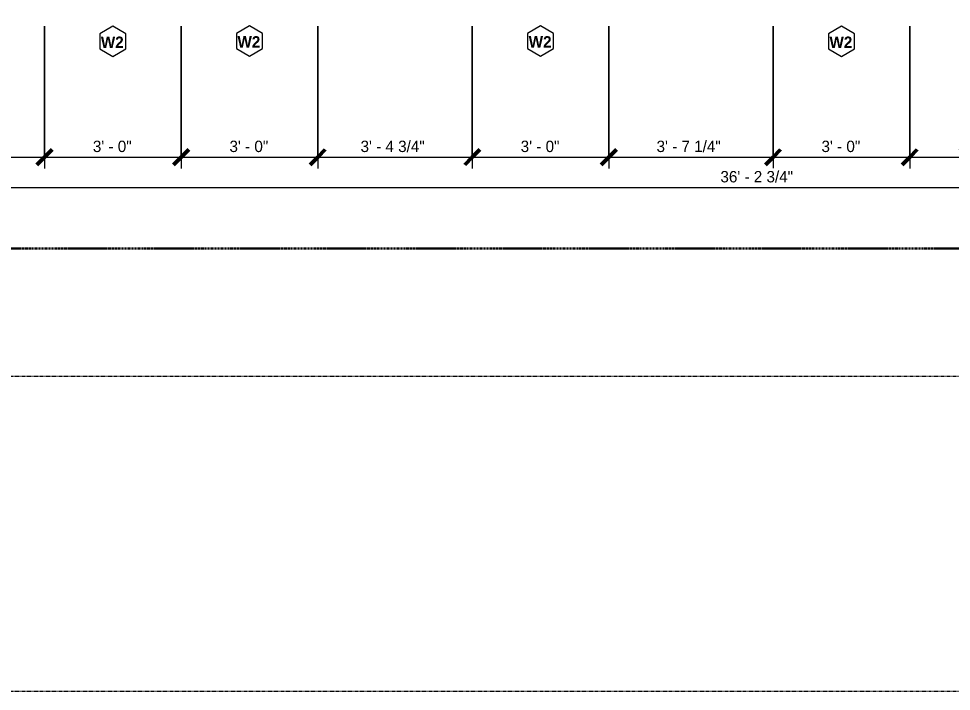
# Model space of a CAD drawing. Header units: inches. Extents: x -4058 to -1781, y 9814 to 12289.
# Drawn here: x -2488.7 to -2243, y 11070.4 to 11247.8 of the extents above; entities that cross this region are included whole.
import ezdxf

# ---------------------------------------------------------------- set-up
doc = ezdxf.new("R2010")
doc.units = ezdxf.units.IN
doc.header["$MEASUREMENT"] = 0
doc.linetypes.add('Aligning Line 1_8_', pattern=[0.25, 0.125, -0.125])
doc.linetypes.add('Grid Line 1_2__2_', pattern=[0.875, 0.5, -0.125, 0.125, -0.125])
for name, color, linetype, lineweight in [('0-1', 7, 'Continuous', 5), ('A-ANNO-DIMS', 211, 'Continuous', 9), ('A-ANNO-DIMS-32', 211, 'Continuous', 9), ('A-GLAZ-IDEN', 152, 'Continuous', 9), ('G-ANNO-SYMB-1', 147, 'Aligning Line 1_8_', 9), ('S-GRID-2', 1, 'Grid Line 1_2__2_', 30)]:
    doc.layers.add(name, color=color, linetype=linetype, lineweight=lineweight)
doc.styles.add('Century Gothic', font='ufonts.com_century-gothic.ttf', dxfattribs={"height": 3})
doc.styles.add('Century Gothic_B_1', font='GOTHICB.TTF', dxfattribs={"height": 3})
doc.dimstyles.new('THE_DIMENSION_STRING_3', dxfattribs={"dimscale": 12, "dimtxt": 3.132505, "dimasz": 0.333333, "dimexe": 0.25, "dimexo": 0.166667, "dimgap": 0.041667, "dimtad": 1, "dimdec": 4, "dimrnd": 0.0625, "dimzin": 3, "dimdsep": 46, "dimlunit": 4, "dimtxsty": 'Century Gothic', "dimblk1": 'OBLIQUE', "dimblk2": 'OBLIQUE', "dimsah": 1, "dimcen": 0.09, "dimdle": 0.25, "dimazin": 0, "dimtfac": 1, "dimtdec": 4, "dimtix": 1, "dimtmove": 0, "dimatfit": 3, "dimfxl": 1, "dimtvp": 1, "dimtfill": 1, "dimfrac": 2, "dimtolj": 1, "dimtzin": 0, "dimarcsym": 2})
doc.dimstyles.new('THE_DIMENSION_STRING_6', dxfattribs={"dimscale": 12, "dimtxt": 3.132505, "dimasz": 0.333333, "dimexe": 0.25, "dimexo": 0.166667, "dimgap": 0.041667, "dimtad": 1, "dimdec": 4, "dimrnd": 0.0625, "dimzin": 3, "dimdsep": 46, "dimlunit": 4, "dimtxsty": 'Century Gothic', "dimblk1": 'OBLIQUE', "dimblk2": 'OBLIQUE', "dimsah": 1, "dimcen": 0.09, "dimdle": 0.25, "dimazin": 0, "dimtfac": 1, "dimtdec": 4, "dimtix": 1, "dimtmove": 0, "dimatfit": 3, "dimfxl": 1, "dimtvp": 1, "dimtfill": 1, "dimfrac": 2, "dimtolj": 1, "dimtzin": 0, "dimarcsym": 2})

# ---------------------------------------------------------------- blocks, each defined once
blk = doc.blocks.new('CTR - 1st Phase - Common Walls_rvt-1-UNIT PLANS - 2ND FLOOR')
at = {"layer": 'G-ANNO-SYMB-1'}
for p, q in [((-1871.64, 11153.43), (-4009.53, 11153.43)), ((-1871.64, 11070.38), (-4009.53, 11070.38))]:
    blk.add_line(p, q, dxfattribs=at)
blk = doc.blocks.new('CTR - 1st Phase - Structure_rvt-1-UNIT PLANS - 2ND FLOOR')
at = {"layer": 'S-GRID-2'}
blk.add_line((-1781.27, 11187.19), (-4041.78, 11187.19), dxfattribs=at)
blk = doc.blocks.new('DIMBLOCK647-UNIT PLANS - 2ND FLOOR')
at = {"layer": 'A-ANNO-DIMS-32'}
for p, q in [((-2510.94, 11253.64), (-2510.94, 11208.27)), ((-2510.94, 11211.27), (-2510.94, 11253.64)), ((-2481.93, 11245.8), (-2481.93, 11208.27)), ((-2481.93, 11211.27), (-2481.93, 11245.8)), ((-2510.94, 11211.27), (-2481.93, 11211.27))]:
    blk.add_line(p, q, dxfattribs=at)
at = {"layer": 'A-ANNO-DIMS-32', "lineweight": 50}
for p, q in [((-2510.94, 11211.27), (-2508.94, 11213.27)), ((-2481.93, 11211.27), (-2479.93, 11213.27)), ((-2510.94, 11211.27), (-2512.94, 11209.27)), ((-2481.93, 11211.27), (-2483.93, 11209.27))]:
    blk.add_line(p, q, dxfattribs=at)
at = {"layer": 'A-ANNO-DIMS-32', "color": 0, "insert": (-2501.68, 11215.61), "char_height": 3, "width": 12.5897, "attachment_point": 1, "line_spacing_factor": 0.984502, "style": 'Century Gothic', "bg_fill": 3, "box_fill_scale": 1.25, "bg_fill_color": 256, "bg_fill_true_color": 13158600, "bg_fill_transparency": 0}
blk.add_mtext('2\' - 5"', dxfattribs=at)
blk = doc.blocks.new('_Oblique')
at = {"color": 0, "linetype": 'ByBlock', "lineweight": -2}
blk.add_line((-0.5, -0.5), (0.5, 0.5), dxfattribs=at)
blk = doc.blocks.new('DIMBLOCK648-UNIT PLANS - 2ND FLOOR')
at = {"layer": 'A-ANNO-DIMS-32'}
for p, q in [((-2481.93, 11245.8), (-2481.93, 11208.27)), ((-2481.93, 11211.27), (-2481.93, 11245.8)), ((-2445.92, 11245.8), (-2445.92, 11208.27)), ((-2445.92, 11211.27), (-2445.92, 11245.8)), ((-2481.93, 11211.27), (-2445.92, 11211.27))]:
    blk.add_line(p, q, dxfattribs=at)
at = {"layer": 'A-ANNO-DIMS-32', "lineweight": 50}
for p, q in [((-2481.93, 11211.27), (-2479.93, 11213.27)), ((-2445.92, 11211.27), (-2443.92, 11213.27)), ((-2481.93, 11211.27), (-2483.93, 11209.27)), ((-2445.92, 11211.27), (-2447.92, 11209.27))]:
    blk.add_line(p, q, dxfattribs=at)
at = {"layer": 'A-ANNO-DIMS-32', "color": 0, "insert": (-2469.17, 11215.61), "char_height": 3, "width": 12.5897, "attachment_point": 1, "line_spacing_factor": 0.984502, "style": 'Century Gothic', "bg_fill": 3, "box_fill_scale": 1.25, "bg_fill_color": 256, "bg_fill_true_color": 13158600, "bg_fill_transparency": 0}
blk.add_mtext('3\' - 0"', dxfattribs=at)
blk = doc.blocks.new('DIMBLOCK649-UNIT PLANS - 2ND FLOOR')
at = {"layer": 'A-ANNO-DIMS-32'}
for p, q in [((-2445.92, 11245.8), (-2445.92, 11208.27)), ((-2445.92, 11211.27), (-2445.92, 11245.8)), ((-2409.92, 11245.8), (-2409.92, 11208.27)), ((-2409.92, 11211.27), (-2409.92, 11245.8)), ((-2445.92, 11211.27), (-2409.92, 11211.27))]:
    blk.add_line(p, q, dxfattribs=at)
at = {"layer": 'A-ANNO-DIMS-32', "lineweight": 50}
for p, q in [((-2445.92, 11211.27), (-2443.92, 11213.27)), ((-2409.92, 11211.27), (-2407.92, 11213.27)), ((-2445.92, 11211.27), (-2447.92, 11209.27)), ((-2409.92, 11211.27), (-2411.92, 11209.27))]:
    blk.add_line(p, q, dxfattribs=at)
at = {"layer": 'A-ANNO-DIMS-32', "color": 0, "insert": (-2433.17, 11215.61), "char_height": 3, "width": 12.5897, "attachment_point": 1, "line_spacing_factor": 0.984502, "style": 'Century Gothic', "bg_fill": 3, "box_fill_scale": 1.25, "bg_fill_color": 256, "bg_fill_true_color": 13158600, "bg_fill_transparency": 0}
blk.add_mtext('3\' - 0"', dxfattribs=at)
blk = doc.blocks.new('DIMBLOCK650-UNIT PLANS - 2ND FLOOR')
at = {"layer": 'A-ANNO-DIMS-32'}
for p, q in [((-2409.92, 11245.8), (-2409.92, 11208.27)), ((-2409.92, 11211.27), (-2409.92, 11245.8)), ((-2369.19, 11245.8), (-2369.19, 11208.27)), ((-2369.19, 11211.27), (-2369.19, 11245.8)), ((-2409.92, 11211.27), (-2369.19, 11211.27))]:
    blk.add_line(p, q, dxfattribs=at)
at = {"layer": 'A-ANNO-DIMS-32', "lineweight": 50}
for p, q in [((-2409.92, 11211.27), (-2407.92, 11213.27)), ((-2369.19, 11211.27), (-2367.19, 11213.27)), ((-2409.92, 11211.27), (-2411.92, 11209.27)), ((-2369.19, 11211.27), (-2371.19, 11209.27))]:
    blk.add_line(p, q, dxfattribs=at)
at = {"layer": 'A-ANNO-DIMS-32', "color": 0, "insert": (-2398.63, 11215.61), "char_height": 3, "width": 21.7784, "attachment_point": 1, "line_spacing_factor": 0.984502, "style": 'Century Gothic', "bg_fill": 3, "box_fill_scale": 1.25, "bg_fill_color": 256, "bg_fill_true_color": 13158600, "bg_fill_transparency": 0}
blk.add_mtext('3\' - 4 3/4"', dxfattribs=at)
blk = doc.blocks.new('DIMBLOCK651-UNIT PLANS - 2ND FLOOR')
at = {"layer": 'A-ANNO-DIMS-32'}
for p, q in [((-2369.19, 11245.8), (-2369.19, 11208.27)), ((-2369.19, 11211.27), (-2369.19, 11245.8)), ((-2333.19, 11245.8), (-2333.19, 11208.27)), ((-2333.19, 11211.27), (-2333.19, 11245.8)), ((-2369.19, 11211.27), (-2333.19, 11211.27))]:
    blk.add_line(p, q, dxfattribs=at)
at = {"layer": 'A-ANNO-DIMS-32', "lineweight": 50}
for p, q in [((-2369.19, 11211.27), (-2367.19, 11213.27)), ((-2333.19, 11211.27), (-2331.19, 11213.27)), ((-2369.19, 11211.27), (-2371.19, 11209.27)), ((-2333.19, 11211.27), (-2335.19, 11209.27))]:
    blk.add_line(p, q, dxfattribs=at)
at = {"layer": 'A-ANNO-DIMS-32', "color": 0, "insert": (-2356.43, 11215.61), "char_height": 3, "width": 12.5897, "attachment_point": 1, "line_spacing_factor": 0.984502, "style": 'Century Gothic', "bg_fill": 3, "box_fill_scale": 1.25, "bg_fill_color": 256, "bg_fill_true_color": 13158600, "bg_fill_transparency": 0}
blk.add_mtext('3\' - 0"', dxfattribs=at)
blk = doc.blocks.new('DIMBLOCK652-UNIT PLANS - 2ND FLOOR')
at = {"layer": 'A-ANNO-DIMS-32'}
for p, q in [((-2333.19, 11245.8), (-2333.19, 11208.27)), ((-2333.19, 11211.27), (-2333.19, 11245.8)), ((-2289.93, 11245.8), (-2289.93, 11208.27)), ((-2289.93, 11211.27), (-2289.93, 11245.8)), ((-2333.19, 11211.27), (-2289.93, 11211.27))]:
    blk.add_line(p, q, dxfattribs=at)
at = {"layer": 'A-ANNO-DIMS-32', "lineweight": 50}
for p, q in [((-2333.19, 11211.27), (-2331.19, 11213.27)), ((-2289.93, 11211.27), (-2287.93, 11213.27)), ((-2333.19, 11211.27), (-2335.19, 11209.27)), ((-2289.93, 11211.27), (-2291.93, 11209.27))]:
    blk.add_line(p, q, dxfattribs=at)
at = {"layer": 'A-ANNO-DIMS-32', "color": 0, "insert": (-2320.63, 11215.61), "char_height": 3, "width": 21.7784, "attachment_point": 1, "line_spacing_factor": 0.984502, "style": 'Century Gothic', "bg_fill": 3, "box_fill_scale": 1.25, "bg_fill_color": 256, "bg_fill_true_color": 13158600, "bg_fill_transparency": 0}
blk.add_mtext('3\' - 7 1/4"', dxfattribs=at)
blk = doc.blocks.new('DIMBLOCK653-UNIT PLANS - 2ND FLOOR')
at = {"layer": 'A-ANNO-DIMS-32'}
for p, q in [((-2289.93, 11245.8), (-2289.93, 11208.27)), ((-2289.93, 11211.27), (-2289.93, 11245.8)), ((-2253.92, 11245.8), (-2253.92, 11208.27)), ((-2253.92, 11211.27), (-2253.92, 11245.8)), ((-2289.93, 11211.27), (-2253.92, 11211.27))]:
    blk.add_line(p, q, dxfattribs=at)
at = {"layer": 'A-ANNO-DIMS-32', "lineweight": 50}
for p, q in [((-2289.93, 11211.27), (-2287.93, 11213.27)), ((-2253.92, 11211.27), (-2251.92, 11213.27)), ((-2289.93, 11211.27), (-2291.93, 11209.27)), ((-2253.92, 11211.27), (-2255.92, 11209.27))]:
    blk.add_line(p, q, dxfattribs=at)
at = {"layer": 'A-ANNO-DIMS-32', "color": 0, "insert": (-2277.17, 11215.61), "char_height": 3, "width": 12.5897, "attachment_point": 1, "line_spacing_factor": 0.984502, "style": 'Century Gothic', "bg_fill": 3, "box_fill_scale": 1.25, "bg_fill_color": 256, "bg_fill_true_color": 13158600, "bg_fill_transparency": 0}
blk.add_mtext('3\' - 0"', dxfattribs=at)
blk = doc.blocks.new('DIMBLOCK654-UNIT PLANS - 2ND FLOOR')
at = {"layer": 'A-ANNO-DIMS-32'}
for p, q in [((-2253.92, 11245.8), (-2253.92, 11208.27)), ((-2253.92, 11211.27), (-2253.92, 11245.8)), ((-2217.92, 11245.8), (-2217.92, 11208.27)), ((-2217.92, 11211.27), (-2217.92, 11245.8)), ((-2253.92, 11211.27), (-2217.92, 11211.27))]:
    blk.add_line(p, q, dxfattribs=at)
at = {"layer": 'A-ANNO-DIMS-32', "lineweight": 50}
for p, q in [((-2253.92, 11211.27), (-2251.92, 11213.27)), ((-2217.92, 11211.27), (-2215.92, 11213.27)), ((-2253.92, 11211.27), (-2255.92, 11209.27)), ((-2217.92, 11211.27), (-2219.92, 11209.27))]:
    blk.add_line(p, q, dxfattribs=at)
at = {"layer": 'A-ANNO-DIMS-32', "color": 0, "insert": (-2241.17, 11215.61), "char_height": 3, "width": 12.5897, "attachment_point": 1, "line_spacing_factor": 0.984502, "style": 'Century Gothic', "bg_fill": 3, "box_fill_scale": 1.25, "bg_fill_color": 256, "bg_fill_true_color": 13158600, "bg_fill_transparency": 0}
blk.add_mtext('3\' - 0"', dxfattribs=at)
blk = doc.blocks.new('DIMBLOCK1330-UNIT PLANS - 2ND FLOOR')
at = {"layer": 'A-ANNO-DIMS-32'}
for p, q in [((-2510.94, 11253.64), (-2510.94, 11200.27)), ((-2510.94, 11203.27), (-2510.94, 11253.64)), ((-2076.17, 11250.08), (-2076.17, 11200.27)), ((-2076.17, 11203.27), (-2076.17, 11250.08)), ((-2510.94, 11203.27), (-2076.17, 11203.27))]:
    blk.add_line(p, q, dxfattribs=at)
at = {"layer": 'A-ANNO-DIMS-32', "lineweight": 50}
for p, q in [((-2510.94, 11203.27), (-2508.94, 11205.27)), ((-2076.17, 11203.27), (-2074.17, 11205.27)), ((-2510.94, 11203.27), (-2512.94, 11201.27)), ((-2076.17, 11203.27), (-2078.17, 11201.27))]:
    blk.add_line(p, q, dxfattribs=at)
at = {"layer": 'A-ANNO-DIMS-32', "color": 0, "insert": (-2303.8, 11207.61), "char_height": 3, "width": 24.5827, "attachment_point": 1, "line_spacing_factor": 0.984502, "style": 'Century Gothic', "bg_fill": 3, "box_fill_scale": 1.25, "bg_fill_color": 256, "bg_fill_true_color": 13158600, "bg_fill_transparency": 0}
blk.add_mtext('36\' - 2 3/4"', dxfattribs=at)
blk = doc.blocks.new('Window Tag - ONE-4156801-UNIT PLANS - 2ND FLOOR')
at = {"layer": 'A-GLAZ-IDEN'}
for p, q in [((0, 0.125), (-0.1071, 0.0619)), ((0.107, 0.062), (0, 0.125)), ((-0.1071, 0.0619), (-0.1071, -0.0619)), ((0.107, -0.0624), (0.107, 0.062)), ((-0.1071, -0.0619), (0, -0.125)), ((0, -0.125), (0.107, -0.0624))]:
    blk.add_line(p, q, dxfattribs=at)

msp = doc.modelspace()

# ---------------------------------------------------------------- block references
at = {"layer": '0-1'}
for name in ['CTR - 1st Phase - Structure_rvt-1-UNIT PLANS - 2ND FLOOR', 'CTR - 1st Phase - Common Walls_rvt-1-UNIT PLANS - 2ND FLOOR']:
    msp.add_blockref(name, (0, 0), dxfattribs=at)

# ---------------------------------------------------------------- next in the draw order: dimensions: what is measured, and where the dimension line sits
at = {"layer": 'A-ANNO-DIMS'}
dim = msp.add_linear_dim(base=(-2481.9253, 11211.26875), p1=(-2510.93624, 11255.6394), p2=(-2481.9253, 11247.79511), dimstyle='THE_DIMENSION_STRING_3', override={"dimpost": '<>', "dimfxl": 30.052742}, dxfattribs=at)
dim.commit()
dim.dimension.update_dxf_attribs({"geometry": 'DIMBLOCK647-UNIT PLANS - 2ND FLOOR', "text_midpoint": (-2496.43077, 11213.34421)})

# ---------------------------------------------------------------- next in the draw order: dimensions: what is measured, and where the dimension line sits
dim = msp.add_linear_dim(base=(-2445.92217, 11211.26875), p1=(-2481.9253, 11247.79511), p2=(-2445.92217, 11247.79511), dimstyle='THE_DIMENSION_STRING_3', override={"dimpost": '<>', "dimfxl": 36.003125}, dxfattribs=at)
dim.commit()
dim.dimension.update_dxf_attribs({"geometry": 'DIMBLOCK648-UNIT PLANS - 2ND FLOOR', "text_midpoint": (-2463.92374, 11213.34421)})

# ---------------------------------------------------------------- next in the draw order: dimensions: what is measured, and where the dimension line sits
dim = msp.add_linear_dim(base=(-2409.92217, 11211.26875), p1=(-2445.92217, 11247.79511), p2=(-2409.92217, 11247.79511), dimstyle='THE_DIMENSION_STRING_3', override={"dimpost": '<>', "dimfxl": 36}, dxfattribs=at)
dim.commit()
dim.dimension.update_dxf_attribs({"geometry": 'DIMBLOCK649-UNIT PLANS - 2ND FLOOR', "text_midpoint": (-2427.92217, 11213.34421)})

# ---------------------------------------------------------------- next in the draw order: dimensions: what is measured, and where the dimension line sits
dim = msp.add_linear_dim(base=(-2369.18624, 11211.26875), p1=(-2409.92217, 11247.79511), p2=(-2369.18624, 11247.79511), dimstyle='THE_DIMENSION_STRING_3', override={"dimpost": '<>', "dimfxl": 40.735938}, dxfattribs=at)
dim.commit()
dim.dimension.update_dxf_attribs({"geometry": 'DIMBLOCK650-UNIT PLANS - 2ND FLOOR', "text_midpoint": (-2389.55421, 11213.51043)})

# ---------------------------------------------------------------- next in the draw order: dimensions: what is measured, and where the dimension line sits
dim = msp.add_linear_dim(base=(-2333.18624, 11211.26875), p1=(-2369.18624, 11247.79511), p2=(-2333.18624, 11247.79511), dimstyle='THE_DIMENSION_STRING_3', override={"dimpost": '<>', "dimfxl": 36}, dxfattribs=at)
dim.commit()
dim.dimension.update_dxf_attribs({"geometry": 'DIMBLOCK651-UNIT PLANS - 2ND FLOOR', "text_midpoint": (-2351.18624, 11213.34421)})

# ---------------------------------------------------------------- next in the draw order: dimensions: what is measured, and where the dimension line sits
dim = msp.add_linear_dim(base=(-2289.9253, 11211.26875), p1=(-2333.18624, 11247.79511), p2=(-2289.9253, 11247.79511), dimstyle='THE_DIMENSION_STRING_3', override={"dimpost": '<>', "dimfxl": 43.260937}, dxfattribs=at)
dim.commit()
dim.dimension.update_dxf_attribs({"geometry": 'DIMBLOCK652-UNIT PLANS - 2ND FLOOR', "text_midpoint": (-2311.55577, 11213.51043)})

# ---------------------------------------------------------------- next in the draw order: dimensions: what is measured, and where the dimension line sits
dim = msp.add_linear_dim(base=(-2253.92217, 11211.26875), p1=(-2289.9253, 11247.79511), p2=(-2253.92217, 11247.79511), dimstyle='THE_DIMENSION_STRING_3', override={"dimpost": '<>', "dimfxl": 36.003125}, dxfattribs=at)
dim.commit()
dim.dimension.update_dxf_attribs({"geometry": 'DIMBLOCK653-UNIT PLANS - 2ND FLOOR', "text_midpoint": (-2271.92374, 11213.34421)})

# ---------------------------------------------------------------- next in the draw order: dimensions: what is measured, and where the dimension line sits
dim = msp.add_linear_dim(base=(-2217.92217, 11211.26875), p1=(-2253.92217, 11247.79511), p2=(-2217.92217, 11247.79511), dimstyle='THE_DIMENSION_STRING_3', override={"dimpost": '<>', "dimfxl": 36}, dxfattribs=at)
dim.commit()
dim.dimension.update_dxf_attribs({"geometry": 'DIMBLOCK654-UNIT PLANS - 2ND FLOOR', "text_midpoint": (-2235.92217, 11213.34421)})

# ---------------------------------------------------------------- next in the draw order: dimensions: what is measured, and where the dimension line sits
dim = msp.add_linear_dim(base=(-2076.17374, 11203.26875), p1=(-2510.93624, 11255.6394), p2=(-2076.17374, 11252.0769), dimstyle='THE_DIMENSION_STRING_6', override={"dimpost": '<>', "dimfxl": 434.777096}, dxfattribs=at)
dim.commit()
dim.dimension.update_dxf_attribs({"geometry": 'DIMBLOCK1330-UNIT PLANS - 2ND FLOOR', "text_midpoint": (-2293.55499, 11205.51043)})

# ---------------------------------------------------------------- next in the draw order: block references
at = {"layer": 'A-GLAZ-IDEN', "xscale": 31.99999999999999, "yscale": 31.99999999999999, "zscale": 31.99999999999999}
for p in [(-2463.9253, 11241.79511), (-2427.92217, 11241.8894), (-2351.18624, 11241.8894), (-2271.9253, 11241.79511)]:
    msp.add_blockref('Window Tag - ONE-4156801-UNIT PLANS - 2ND FLOOR', p, dxfattribs=at)

# ---------------------------------------------------------------- next in the draw order: texts
at = {"layer": 'A-GLAZ-IDEN', "char_height": 3, "width": 7.575, "attachment_point": 1, "style": 'Century Gothic_B_1'}
for insert in [(-2467.06204, 11243.07886), (-2431.05891, 11243.17314), (-2354.32298, 11243.17314), (-2275.06204, 11243.07886)]:
    msp.add_mtext('W2', dxfattribs=dict(at, insert=insert))

doc.saveas('drawing.dxf')
